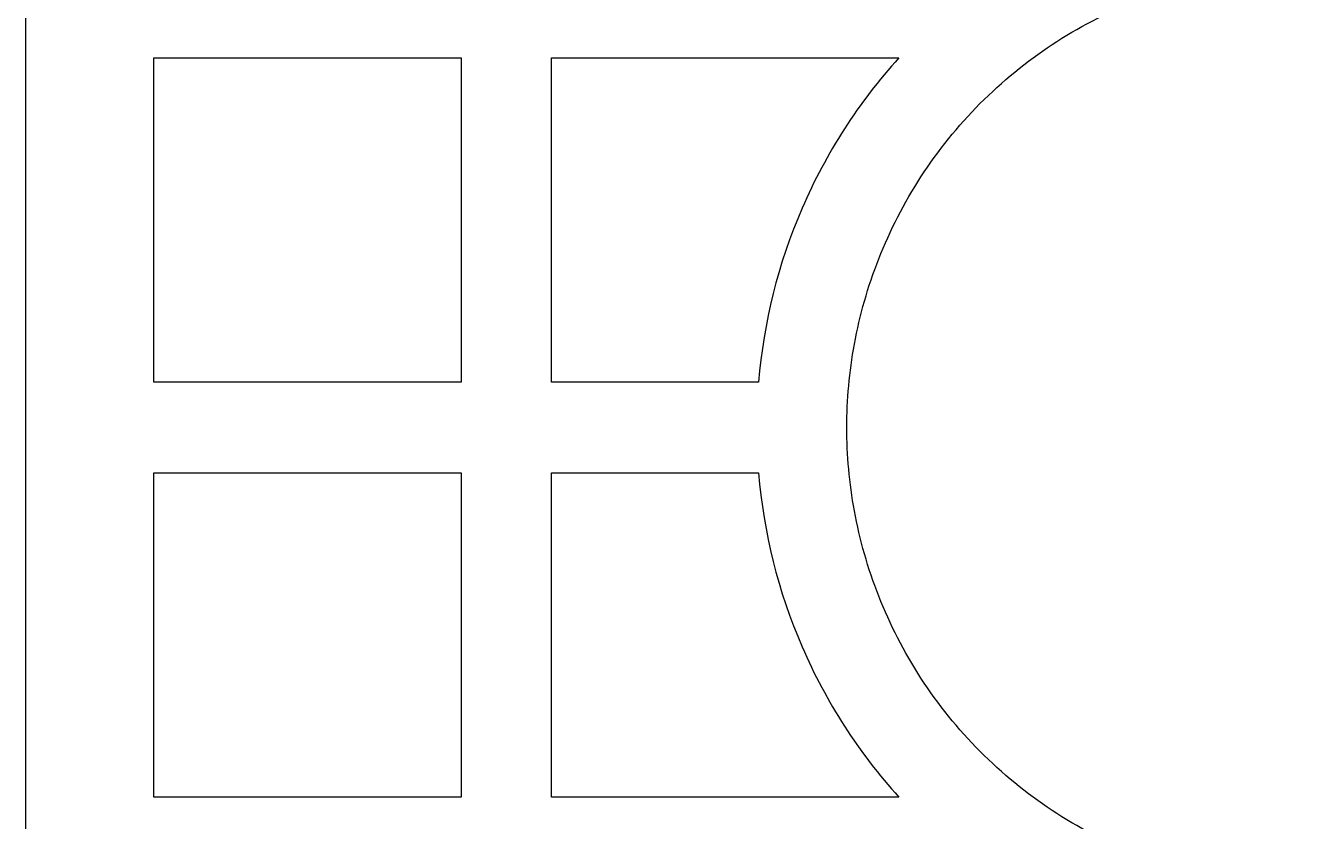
# Model space of a CAD drawing. Header units: centimetres. Extents: x -27 to -20.3, y -9 to 9.
# Drawn here: x -26.999 to -23.642, y -4.31 to -2.217 of the extents above; entities that cross this region are included whole.
import ezdxf

# ---------------------------------------------------------------- set-up
doc = ezdxf.new("R2010")
doc.units = ezdxf.units.CM
doc.header["$MEASUREMENT"] = 0
doc.layers.add('layer 1', color=7, linetype='Continuous')

msp = doc.modelspace()

# ---------------------------------------------------------------- linework, layer by layer
at = {"layer": 'layer 1', "color": 250}
for points, knots in [([(-20.28417, 9.00077), (-20.28417, 3.00045), (-20.28417, -2.99988), (-20.28417, -9.00021), (-20.28417, -9.00021), (-22.52248, -9.00021), (-24.76082, -9.00021), (-26.99914, -9.00021), (-26.99914, -9.00021), (-26.99914, -2.99988), (-26.99914, 3.00045), (-26.99914, 9.00077), (-26.99914, 9.00077), (-24.76082, 9.00077), (-22.52248, 9.00077), (-20.28417, 9.00077)], [0, 0, 0, 0, 0.2, 0.2, 0.2, 0.2, 0.4, 0.4, 0.4, 0.4, 0.6, 0.6, 0.6, 0.6, 1, 1, 1, 1]), ([(-23.64165, -4.47847), (-23.56938, -4.47847), (-23.49661, -4.47189), (-23.42394, -4.45837), (-23.42394, -4.45837), (-23.34842, -4.44429), (-23.2739, -4.42285), (-23.20125, -4.39391), (-23.20125, -4.39391), (-23.04984, -4.33355), (-22.91247, -4.24329), (-22.79568, -4.12569), (-22.79568, -4.12569), (-22.73729, -4.06691), (-22.68533, -4.00245), (-22.64029, -3.9331), (-22.64029, -3.9331), (-22.59588, -3.86473), (-22.55884, -3.79252), (-22.52928, -3.71736), (-22.52928, -3.71736), (-22.50051, -3.64423), (-22.47922, -3.56924), (-22.46523, -3.49316), (-22.46523, -3.49316), (-22.45181, -3.42003), (-22.44527, -3.34676), (-22.44527, -3.274), (-22.44527, -3.274), (-22.44527, -3.20125), (-22.45181, -3.12796), (-22.46523, -3.05484), (-22.46523, -3.05484), (-22.47922, -2.97877), (-22.50051, -2.90378), (-22.52928, -2.83065), (-22.52928, -2.83065), (-22.55884, -2.75549), (-22.59588, -2.68328), (-22.64029, -2.6149), (-22.64029, -2.6149), (-22.68533, -2.54555), (-22.73729, -2.4811), (-22.79568, -2.42232), (-22.79568, -2.42232), (-22.91247, -2.30472), (-23.04984, -2.21446), (-23.20125, -2.1541), (-23.20125, -2.1541), (-23.2739, -2.12515), (-23.34842, -2.10372), (-23.42394, -2.08964), (-23.42394, -2.08964), (-23.49661, -2.07612), (-23.56938, -2.06953), (-23.64165, -2.06953), (-23.64165, -2.06953), (-23.71391, -2.06953), (-23.78669, -2.07612), (-23.85936, -2.08964), (-23.85936, -2.08964), (-23.93489, -2.10372), (-24.0094, -2.12515), (-24.08202, -2.1541), (-24.08202, -2.1541), (-24.23344, -2.21446), (-24.3708, -2.30472), (-24.48762, -2.42232), (-24.48762, -2.42232), (-24.54602, -2.4811), (-24.59797, -2.54555), (-24.64299, -2.6149), (-24.64299, -2.6149), (-24.68741, -2.68328), (-24.72447, -2.75549), (-24.75403, -2.83065), (-24.75403, -2.83065), (-24.78278, -2.90378), (-24.80405, -2.97877), (-24.81806, -3.05484), (-24.81806, -3.05484), (-24.8315, -3.12796), (-24.83804, -3.20125), (-24.83804, -3.274), (-24.83804, -3.274), (-24.83804, -3.34676), (-24.8315, -3.42003), (-24.81806, -3.49316), (-24.81806, -3.49316), (-24.80405, -3.56924), (-24.78278, -3.64423), (-24.75403, -3.71736), (-24.75403, -3.71736), (-24.72447, -3.79252), (-24.68741, -3.86473), (-24.64299, -3.9331), (-24.64299, -3.9331), (-24.59797, -4.00245), (-24.54602, -4.06691), (-24.48762, -4.12569), (-24.48762, -4.12569), (-24.3708, -4.24329), (-24.23344, -4.33355), (-24.08202, -4.39391), (-24.08202, -4.39391), (-24.0094, -4.42285), (-23.93489, -4.44429), (-23.85936, -4.45837), (-23.85936, -4.45837), (-23.78669, -4.47189), (-23.71391, -4.47847), (-23.64165, -4.47847)], [0, 0, 0, 0, 0.0344828, 0.0344828, 0.0344828, 0.0344828, 0.0689655, 0.0689655, 0.0689655, 0.0689655, 0.1034483, 0.1034483, 0.1034483, 0.1034483, 0.137931, 0.137931, 0.137931, 0.137931, 0.1724138, 0.1724138, 0.1724138, 0.1724138, 0.2068966, 0.2068966, 0.2068966, 0.2068966, 0.2413793, 0.2413793, 0.2413793, 0.2413793, 0.2758621, 0.2758621, 0.2758621, 0.2758621, 0.3103448, 0.3103448, 0.3103448, 0.3103448, 0.3448276, 0.3448276, 0.3448276, 0.3448276, 0.3793103, 0.3793103, 0.3793103, 0.3793103, 0.4137931, 0.4137931, 0.4137931, 0.4137931, 0.4482759, 0.4482759, 0.4482759, 0.4482759, 0.4827586, 0.4827586, 0.4827586, 0.4827586, 0.5172414, 0.5172414, 0.5172414, 0.5172414, 0.5517241, 0.5517241, 0.5517241, 0.5517241, 0.5862069, 0.5862069, 0.5862069, 0.5862069, 0.6206897, 0.6206897, 0.6206897, 0.6206897, 0.6551724, 0.6551724, 0.6551724, 0.6551724, 0.6896552, 0.6896552, 0.6896552, 0.6896552, 0.7241379, 0.7241379, 0.7241379, 0.7241379, 0.7586207, 0.7586207, 0.7586207, 0.7586207, 0.7931034, 0.7931034, 0.7931034, 0.7931034, 0.8275862, 0.8275862, 0.8275862, 0.8275862, 0.862069, 0.862069, 0.862069, 0.862069, 0.8965517, 0.8965517, 0.8965517, 0.8965517, 0.9310345, 0.9310345, 0.9310345, 0.9310345, 1, 1, 1, 1]), ([(-26.66156, -3.15465), (-26.39188, -3.15465), (-26.1222, -3.15465), (-25.8525, -3.15465), (-25.8525, -3.15465), (-25.8525, -2.87041), (-25.8525, -2.58616), (-25.8525, -2.30192), (-25.8525, -2.30192), (-26.1222, -2.30192), (-26.39188, -2.30192), (-26.66156, -2.30192), (-26.66156, -2.30192), (-26.66156, -2.58616), (-26.66156, -2.87041), (-26.66156, -3.15465)], [0, 0, 0, 0, 0.2, 0.2, 0.2, 0.2, 0.4, 0.4, 0.4, 0.4, 0.6, 0.6, 0.6, 0.6, 1, 1, 1, 1]), ([(-25.61541, -3.15465), (-25.43366, -3.15465), (-25.25193, -3.15465), (-25.07021, -3.15465), (-25.07021, -3.15465), (-25.05725, -2.99736), (-25.019, -2.84356), (-24.95577, -2.69753), (-24.95577, -2.69753), (-24.8926, -2.55152), (-24.80673, -2.41858), (-24.70113, -2.30192), (-24.70113, -2.30192), (-25.0059, -2.30192), (-25.31065, -2.30192), (-25.61541, -2.30192), (-25.61541, -2.30192), (-25.61541, -2.58616), (-25.61541, -2.87041), (-25.61541, -3.15465)], [0, 0, 0, 0, 0.1666667, 0.1666667, 0.1666667, 0.1666667, 0.3333333, 0.3333333, 0.3333333, 0.3333333, 0.5, 0.5, 0.5, 0.5, 0.6666667, 0.6666667, 0.6666667, 0.6666667, 1, 1, 1, 1]), ([(-25.8525, -3.39335), (-26.1222, -3.39335), (-26.39188, -3.39335), (-26.66156, -3.39335), (-26.66156, -3.39335), (-26.66156, -3.6776), (-26.66156, -3.96184), (-26.66156, -4.2461), (-26.66156, -4.2461), (-26.39188, -4.2461), (-26.1222, -4.2461), (-25.8525, -4.2461), (-25.8525, -4.2461), (-25.8525, -3.96184), (-25.8525, -3.6776), (-25.8525, -3.39335)], [0, 0, 0, 0, 0.2, 0.2, 0.2, 0.2, 0.4, 0.4, 0.4, 0.4, 0.6, 0.6, 0.6, 0.6, 1, 1, 1, 1]), ([(-25.61541, -4.2461), (-25.31065, -4.2461), (-25.00589, -4.2461), (-24.70113, -4.2461), (-24.70113, -4.2461), (-24.80673, -4.12945), (-24.89258, -3.9965), (-24.95577, -3.85048), (-24.95577, -3.85048), (-25.019, -3.70445), (-25.05725, -3.55065), (-25.07021, -3.39335), (-25.07021, -3.39335), (-25.25193, -3.39335), (-25.43366, -3.39335), (-25.61541, -3.39335), (-25.61541, -3.39335), (-25.61541, -3.6776), (-25.61541, -3.96184), (-25.61541, -4.2461)], [0, 0, 0, 0, 0.1666667, 0.1666667, 0.1666667, 0.1666667, 0.3333333, 0.3333333, 0.3333333, 0.3333333, 0.5, 0.5, 0.5, 0.5, 0.6666667, 0.6666667, 0.6666667, 0.6666667, 1, 1, 1, 1])]:
    msp.add_open_spline(points, degree=3, knots=knots, dxfattribs=at)

doc.saveas('drawing.dxf')
